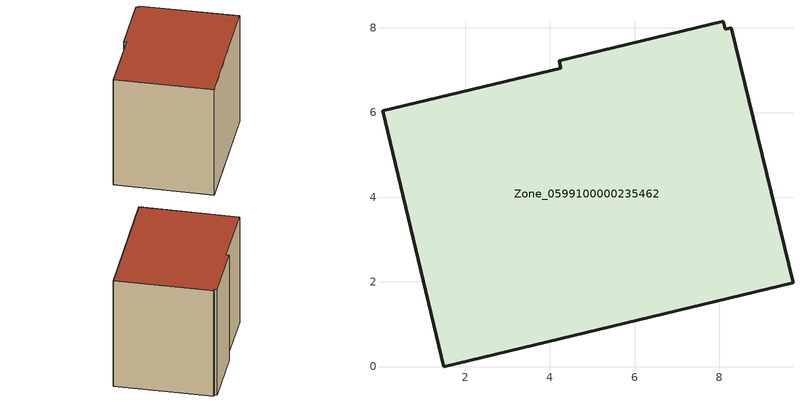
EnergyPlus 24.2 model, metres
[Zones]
Zone_0599100000235462
 floor ground (C_G): 0.04,6.04 4.26,7.05 4.21,7.23 8.09,8.15 8.14,7.97 8.29,8.01 9.74,1.98 1.49,0 z0
 wall outside (C_F): 8.29,8.01 8.14,7.97 8.09,8.15 4.21,7.23 4.26,7.05 0.04,6.04 1.49,0 9.74,1.98 8.29,8.01 z0:7.57
 roof outside (C_R): 4.26,7.05 0.04,6.04 1.49,0 9.74,1.98 8.29,8.01 8.14,7.97 8.09,8.15 4.21,7.23 z7.57
[BUILDING]
Pand.0599100000235462: North Axis=0; Terrain=City; Loads Convergence Tolerance Value=0.04; Temperature Convergence Tolerance Value=0.4; Solar Distribution=FullExterior; Maximum Number of Warmup Days=25; Minimum Number of Warmup Days=1
[Site:Location]
Rotterdam.The.Hague.AP_ZH_NLD Design_Conditions: Latitude=51.96; Longitude=4.45; Time Zone=1; Elevation=-4.5
[SITE:GROUNDTEMPERATURE:BUILDINGSURFACE]
18, 18, 18, 18, 18, 18, 18, 18, 18, 18, 18, 18
[MATERIAL] Thermal Absorptance=0.9; Solar Absorptance=0.7; Visible Absorptance=0.7
Name | Roughness | Thickness | Conductivity | Density | Specific Heat
G.TC.1965-1974 | MediumSmooth | 0.15 | 0.882353 | 540 | 1210
F.TC.1965-1974 | Rough | 0.3 | 0.697674 | 1920 | 840
R.TC.1965-1974 | MediumRough | 0.2 | 0.232558 | 1500 | 1000
[CONSTRUCTION]
C_G: G.TC.1965-1974
C_F: F.TC.1965-1974
C_R: R.TC.1965-1974
[ZONE]
Zone_0599100000235462: Type=1; Multiplier=1; Ceiling Height=Autocalculate; Volume=Autocalculate; Floor Area=autocalculate; Part of Total Floor Area=Yes
[ZONEINFILTRATION:DESIGNFLOWRATE]
Infil_Zone_0599100000235462: Zone or ZoneList or Space or SpaceList=Zone_0599100000235462; Schedule=AlwaysOn; Design Flow Rate Calculation Method=Flow/Area; Flow Rate per Floor Area=0.003; Constant Term Coefficient=1; Temperature Term Coefficient=0; Velocity Term Coefficient=0; Velocity Squared Term Coefficient=0
[HVACTEMPLATE:ZONE:IDEALLOADSAIRSYSTEM]
Zone_0599100000235462: Maximum Heating Supply Air Temperature=50; Minimum Cooling Supply Air Temperature=13; Maximum Heating Supply Air Humidity Ratio=0.0156; Minimum Cooling Supply Air Humidity Ratio=0.0077; Heating Limit=NoLimit; Cooling Limit=NoLimit; Dehumidification Control Type=ConstantSensibleHeatRatio; Cooling Sensible Heat Ratio=0.7; Dehumidification Setpoint=60; Humidification Control Type=None; Humidification Setpoint=30; Outdoor Air Method=None; Outdoor Air Flow Rate per Person=0.00944; Outdoor Air Flow Rate per Zone Floor Area=0; Outdoor Air Flow Rate per Zone=0; Demand Controlled Ventilation Type=None; Outdoor Air Economizer Type=NoEconomizer; Heat Recovery Type=None; Sensible Heat Recovery Effectiveness=0.7; Latent Heat Recovery Effectiveness=0.65
[ZONECONTROL:THERMOSTAT]
ThermostatControl_Zone_0599100000235462: Zone or ZoneList=Zone_0599100000235462; Control Type Schedule=DualSetpointControlType; Control 1=Thermostat_Zone_0599100000235462; Temperature Difference Between Cutout And Setpoint=0
[THERMOSTATSETPOINT:DUALSETPOINT]
Thermostat_Zone_0599100000235462: Heating Setpoint Temperature Schedule=HeatingSetpoint_Zone_0599100000235462; Cooling Setpoint Temperature Schedule=CoolingSetpoint_Zone_0599100000235462
[SCHEDULE:COMPACT]
HeatingSetpoint_Zone_0599100000235462: Through: 12/31, For: AllDays, Until: 24:00, 21
CoolingSetpoint_Zone_0599100000235462: Through: 12/31, For: AllDays, Until: 24:00, 24
DualSetpointControlType: Through: 12/31, For: AllDays, Until: 24:00, 4
AlwaysOn: Through: 12/31, For: AllDays, Until: 24:00, 1
